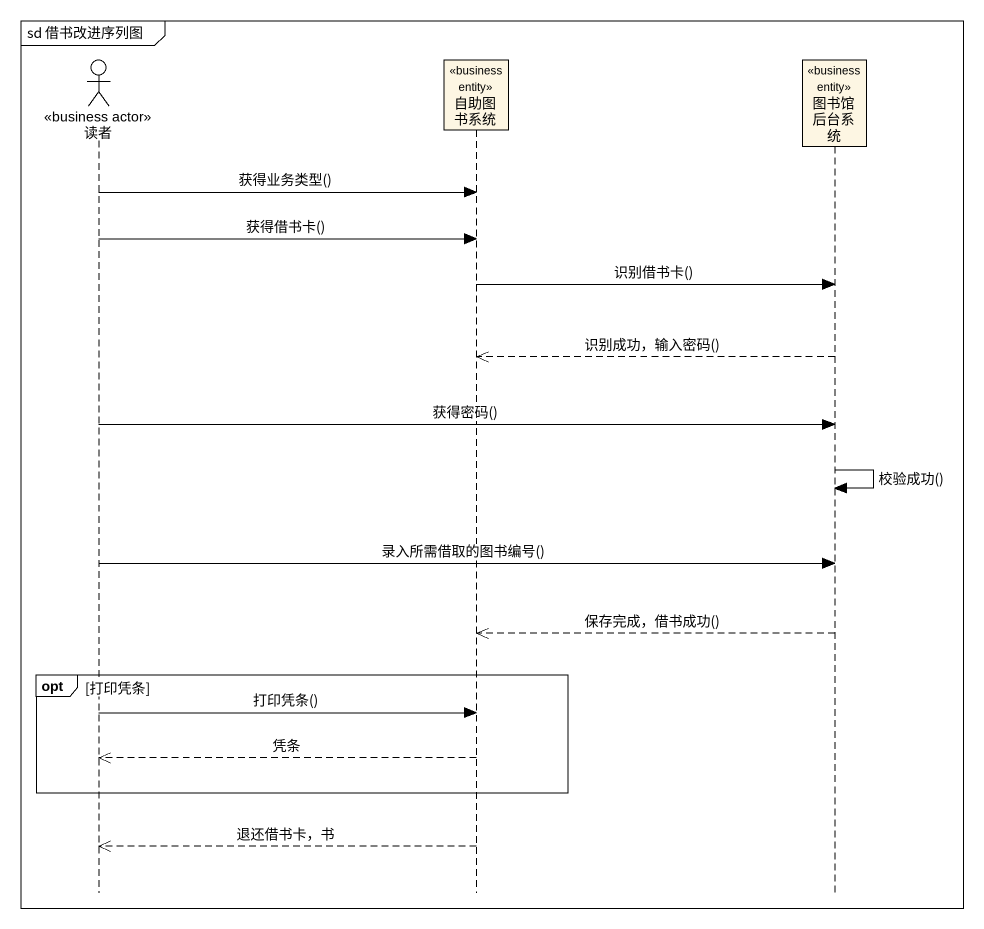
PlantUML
@startuml
mainframe sd 借书改进序列图
hide footbox
actor 读者 <<business actor>>
participant 自助图书系统 <<business entity>>
participant 图书馆后台系统 <<business entity>>

读者 -> 自助图书系统 : 获得业务类型()
读者 -> 自助图书系统 : 获得借书卡()
自助图书系统 -> 图书馆后台系统 : 识别借书卡()
图书馆后台系统 -->> 自助图书系统 : 识别成功，输入密码()
读者 -> 图书馆后台系统 : 获得密码()
图书馆后台系统 -> 图书馆后台系统 : 校验成功()
读者 -> 图书馆后台系统 : 录入所需借取的图书编号()
图书馆后台系统 -->> 自助图书系统 : 保存完成，借书成功()
opt 打印凭条
  读者 -> 自助图书系统 : 打印凭条()
  自助图书系统 -->> 读者 : 凭条
end
自助图书系统 -->> 读者 : 退还借书卡，书
@enduml
